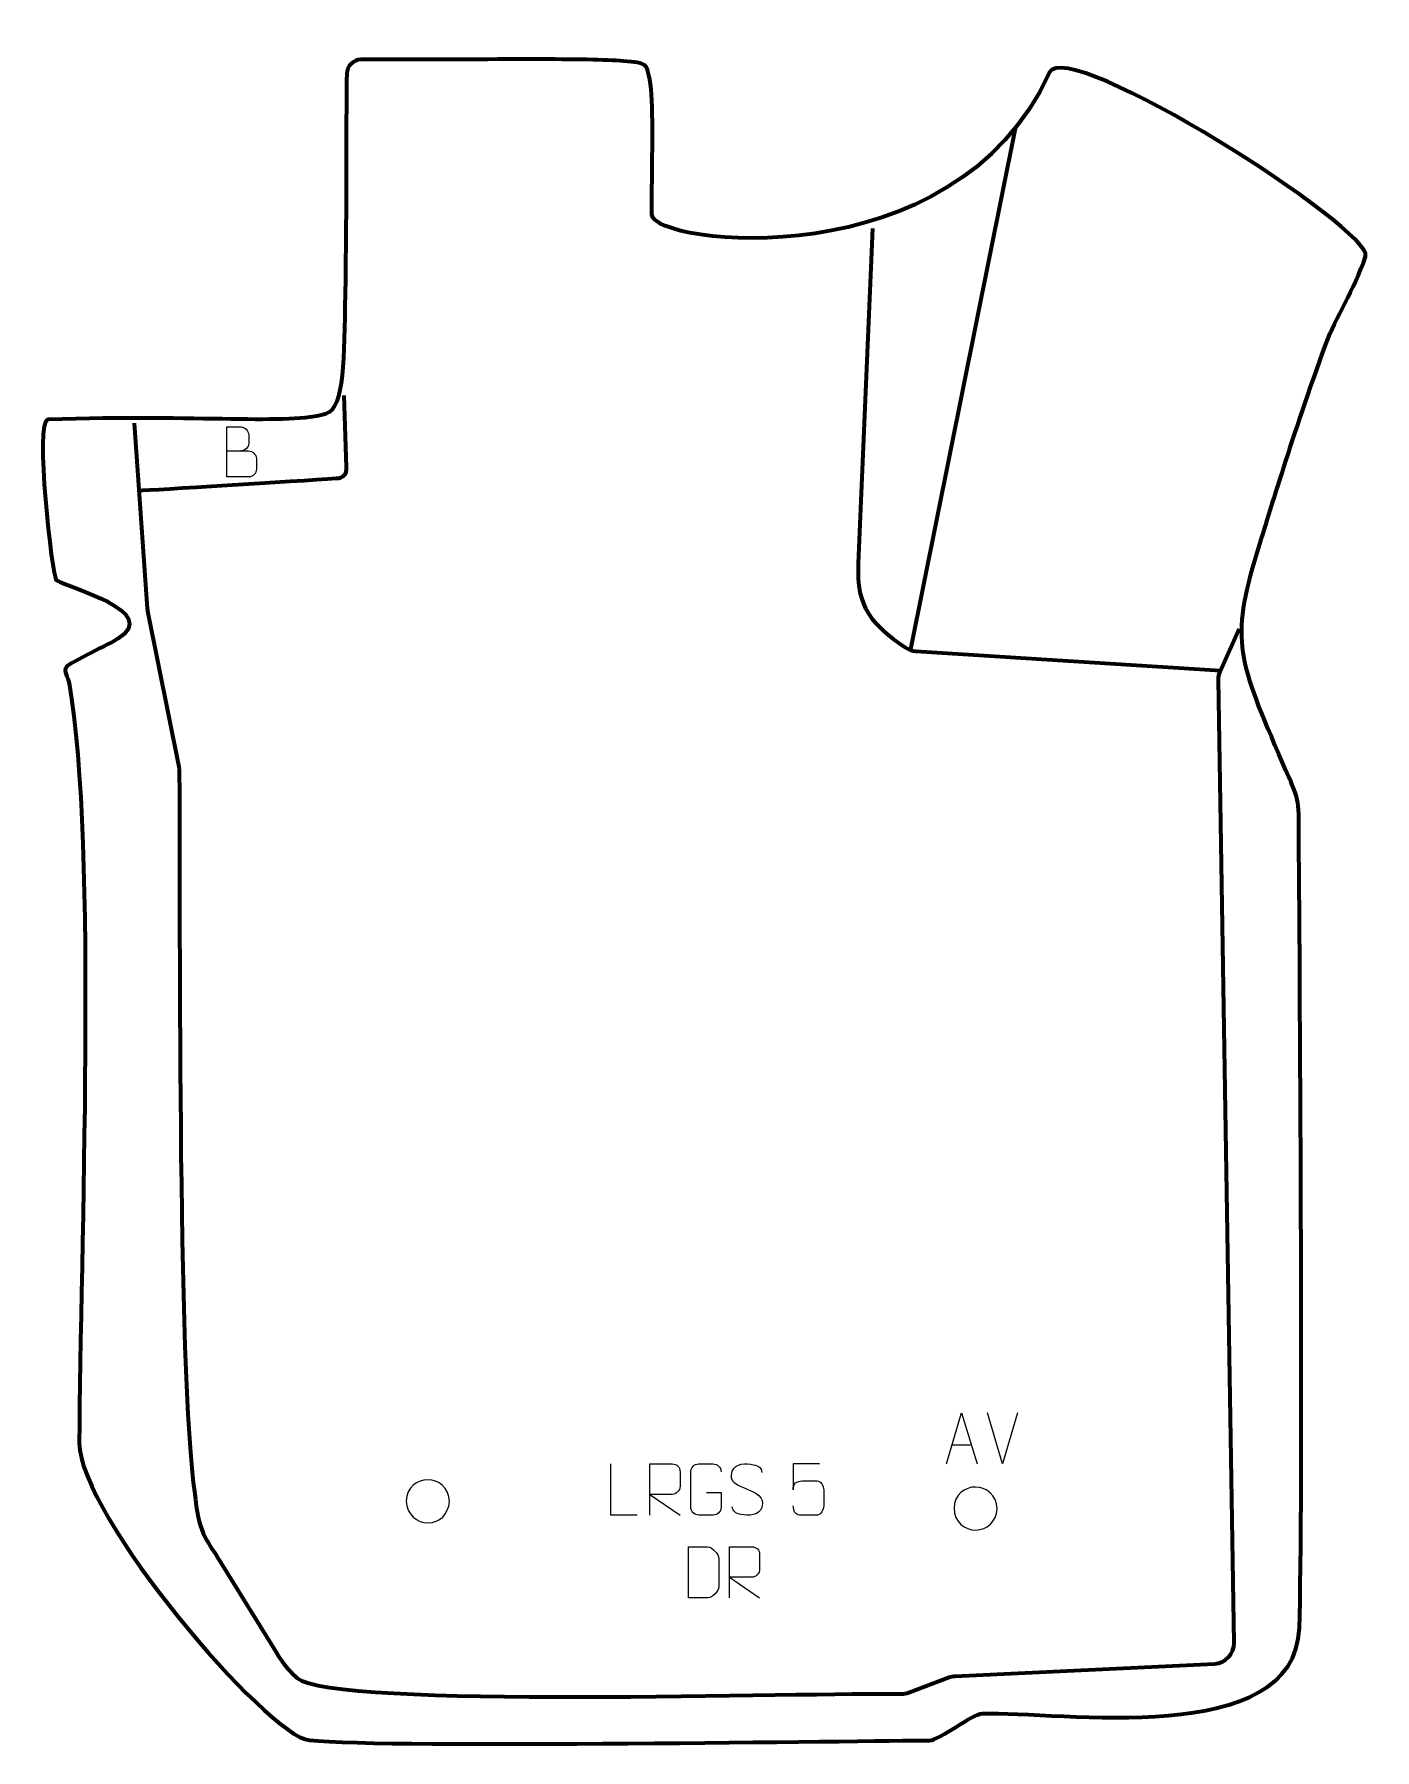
# Model space of a CAD drawing. Header units: millimetres. Extents: x -3605 to -2951, y -59 to 778.
import ezdxf

# ---------------------------------------------------------------- set-up
doc = ezdxf.new("R2010")
doc.units = ezdxf.units.MM
doc.header["$MEASUREMENT"] = 0
doc.layers.add('layer 1', color=7, linetype='Continuous')
doc.layers.add('layer 2', color=7, linetype='Continuous')

msp = doc.modelspace()

# ---------------------------------------------------------------- linework, layer by layer
at = {"layer": 'layer 1', "color": 230, "lineweight": 200}
msp.add_open_spline([(-3445.4916, 765.8086), (-3375.6159, 765.8086), (-3335.4199, 766.5875), (-3317.3898, 765.0571), (-3317.3898, 765.0571), (-3306.0394, 764.0937), (-3306.2416, 764.4509), (-3304.6619, 756.1021), (-3304.6619, 756.1021), (-3302.5616, 745.0015), (-3303.5996, 723.7591), (-3303.5996, 690.2256), (-3303.5996, 690.2256), (-3303.5996, 675.3048), (-3155.9924, 657.5309), (-3109.6909, 759.3412), (-3109.6909, 759.3412), (-3101.122, 778.1829), (-2950.9379, 682.5066), (-2955.3576, 669.7046), (-2955.3576, 669.7046), (-2961.0724, 653.1511), (-2969.9, 640.362), (-2974.7881, 626.8839), (-2974.7881, 626.8839), (-2991.6495, 580.3916), (-3001.5035, 547.1444), (-3008.2428, 525.2655), (-3008.2428, 525.2655), (-3021.5263, 482.1416), (-3017.2913, 472.3424), (-2995.754, 422.3008), (-2995.754, 422.3008), (-2987.3357, 402.7411), (-2988.0765, 406.9026), (-2987.9204, 385.4858), (-2987.9204, 385.4858), (-2987.3956, 313.58), (-2985.7062, 57.6625), (-2987.6843, 0.3853), (-2987.6843, 0.3853), (-2989.7384, -59.0895), (-3104.7751, -40.3131), (-3142.3509, -41.4183), (-3142.3509, -41.4183), (-3147.5105, -41.57), (-3163.0496, -54.5122), (-3168.2592, -54.5302), (-3168.2592, -54.5302), (-3196.4853, -54.6277), (-3430.7858, -58.4898), (-3470.7319, -54.492), (-3470.7319, -54.492), (-3491.2058, -52.4436), (-3583.1428, 55.2691), (-3582.9951, 90.6985), (-3582.9951, 90.6985), (-3582.6099, 183.0503), (-3574.0758, 382.4309), (-3587.9544, 461.5422), (-3587.9544, 461.5422), (-3588.483, 464.5557), (-3590.9782, 467.1742), (-3589.2797, 469.4808), (-3589.2797, 469.4808), (-3588.0167, 471.1962), (-3566.9688, 481.3185), (-3563.9966, 483.2338), (-3563.9966, 483.2338), (-3543.179, 496.6489), (-3587.5375, 507.7619), (-3594.2176, 511.7302), (-3594.2176, 511.7302), (-3596.3033, 512.9693), (-3604.9352, 589.9726), (-3598.2952, 590.1827), (-3598.2952, 590.1827), (-3523.4653, 592.5516), (-3480.2136, 587.3511), (-3462.6522, 592.967), (-3462.6522, 592.967), (-3453.4771, 595.9011), (-3453.889, 620.5785), (-3453.3002, 651.1416), (-3453.3002, 651.1416), (-3452.4925, 693.0634), (-3452.9101, 745.1264), (-3452.4916, 758.8284), (-3452.4916, 758.8284), (-3452.3741, 762.6748), (-3449.3401, 765.8086), (-3445.4916, 765.8086)], degree=3, knots=[0, 0, 0, 0, 0.04166667, 0.04166667, 0.04166667, 0.04166667, 0.08333333, 0.08333333, 0.08333333, 0.08333333, 0.125, 0.125, 0.125, 0.125, 0.16666667, 0.16666667, 0.16666667, 0.16666667, 0.20833333, 0.20833333, 0.20833333, 0.20833333, 0.25, 0.25, 0.25, 0.25, 0.29166667, 0.29166667, 0.29166667, 0.29166667, 0.33333333, 0.33333333, 0.33333333, 0.33333333, 0.375, 0.375, 0.375, 0.375, 0.41666667, 0.41666667, 0.41666667, 0.41666667, 0.45833333, 0.45833333, 0.45833333, 0.45833333, 0.5, 0.5, 0.5, 0.5, 0.54166667, 0.54166667, 0.54166667, 0.54166667, 0.58333333, 0.58333333, 0.58333333, 0.58333333, 0.625, 0.625, 0.625, 0.625, 0.66666667, 0.66666667, 0.66666667, 0.66666667, 0.70833333, 0.70833333, 0.70833333, 0.70833333, 0.75, 0.75, 0.75, 0.75, 0.79166667, 0.79166667, 0.79166667, 0.79166667, 0.83333333, 0.83333333, 0.83333333, 0.83333333, 0.875, 0.875, 0.875, 0.875, 0.91666667, 0.91666667, 0.91666667, 0.91666667, 1, 1, 1, 1], dxfattribs=at)
at = {"layer": 'layer 2', "color": 142, "lineweight": 200}
msp.add_open_spline([(-3126.4238, 732.1988), (-3126.4238, 732.1988), (-3177.6045, 477.3004), (-3177.6045, 477.3004)], degree=3, dxfattribs=at)
for points, knots in [([(-3195.9492, 683.3228), (-3195.9492, 683.3228), (-3202.957, 520.034), (-3202.957, 520.034), (-3202.957, 520.034), (-3203.8963, 498.1147), (-3196.4458, 490.2944), (-3179.8821, 478.8711), (-3179.8821, 478.8711), (-3178.3239, 477.7965), (-3176.7325, 477.2446), (-3174.8435, 477.1237), (-3174.8435, 477.1237), (-3174.8435, 477.1237), (-3026.0954, 467.6029), (-3026.0954, 467.6029)], [0, 0, 0, 0, 0.2, 0.2, 0.2, 0.2, 0.4, 0.4, 0.4, 0.4, 0.6, 0.6, 0.6, 0.6, 1, 1, 1, 1]), ([(-3553.8467, 555.5266), (-3547.3434, 555.7554), (-3477.5128, 560.1916), (-3457.6571, 561.4566), (-3457.6571, 561.4566), (-3453.9933, 561.6899), (-3452.4709, 563.3917), (-3452.5876, 566.9466), (-3452.5876, 566.9466), (-3452.5876, 566.9466), (-3453.7338, 601.853), (-3453.7338, 601.853)], [0, 0, 0, 0, 0.25, 0.25, 0.25, 0.25, 0.5, 0.5, 0.5, 0.5, 1, 1, 1, 1]), ([(-3556.1359, 588.3372), (-3556.1359, 588.3372), (-3549.8304, 497.9585), (-3549.8304, 497.9585), (-3549.8304, 497.9585), (-3549.7992, 497.5117), (-3549.7483, 497.1325), (-3549.6605, 496.6933), (-3549.6605, 496.6933), (-3549.6605, 496.6933), (-3534.4387, 420.5844), (-3534.4387, 420.5844), (-3534.4387, 420.5844), (-3534.3163, 419.9723), (-3534.2585, 419.4411), (-3534.2464, 418.817), (-3534.2464, 418.817), (-3533.6349, 387.2604), (-3535.5755, 140.0475), (-3527.366, 71.3096), (-3527.366, 71.3096), (-3524.3788, 46.297), (-3524.1893, 48.7254), (-3513.0892, 30.7455), (-3513.0892, 30.7455), (-3513.0892, 30.7455), (-3487.3073, -11.0163), (-3487.3073, -11.0163), (-3487.3073, -11.0163), (-3482.518, -18.774), (-3479.2682, -21.7348), (-3476.633, -24.1362), (-3476.633, -24.1362), (-3460.0961, -39.2067), (-3223.9614, -30.9722), (-3181.9995, -31.8083), (-3181.9995, -31.8083), (-3180.6661, -31.8348), (-3179.5213, -31.6381), (-3178.2732, -31.1677), (-3178.2732, -31.1677), (-3178.2732, -31.1677), (-3158.6211, -23.7603), (-3158.6211, -23.7603), (-3158.6211, -23.7603), (-3157.5938, -23.3731), (-3156.664, -23.1809), (-3155.5674, -23.1289), (-3155.5674, -23.1289), (-3155.5674, -23.1289), (-3029.0657, -17.1354), (-3029.0657, -17.1354), (-3029.0657, -17.1354), (-3023.6735, -16.8799), (-3019.4534, -12.3831), (-3019.5403, -6.9856), (-3019.5403, -6.9856), (-3019.5403, -6.9856), (-3027.1101, 463.0305), (-3027.1101, 463.0305), (-3027.1101, 463.0305), (-3027.1344, 464.5406), (-3026.8724, 465.8377), (-3026.264, 467.22), (-3026.264, 467.22), (-3026.264, 467.22), (-3017.0912, 488.0603), (-3017.0912, 488.0603)], [0, 0, 0, 0, 0.05555556, 0.05555556, 0.05555556, 0.05555556, 0.11111111, 0.11111111, 0.11111111, 0.11111111, 0.16666667, 0.16666667, 0.16666667, 0.16666667, 0.22222222, 0.22222222, 0.22222222, 0.22222222, 0.27777778, 0.27777778, 0.27777778, 0.27777778, 0.33333333, 0.33333333, 0.33333333, 0.33333333, 0.38888889, 0.38888889, 0.38888889, 0.38888889, 0.44444444, 0.44444444, 0.44444444, 0.44444444, 0.5, 0.5, 0.5, 0.5, 0.55555556, 0.55555556, 0.55555556, 0.55555556, 0.61111111, 0.61111111, 0.61111111, 0.61111111, 0.66666667, 0.66666667, 0.66666667, 0.66666667, 0.72222222, 0.72222222, 0.72222222, 0.72222222, 0.77777778, 0.77777778, 0.77777778, 0.77777778, 0.83333333, 0.83333333, 0.83333333, 0.83333333, 0.88888889, 0.88888889, 0.88888889, 0.88888889, 1, 1, 1, 1])]:
    msp.add_open_spline(points, degree=3, knots=knots, dxfattribs=at)
at = {"layer": 'layer 2', "color": 250, "lineweight": 9}
for points, knots in [([(-3511.0485, 574.8243), (-3507.4819, 574.8247), (-3503.9657, 574.8247), (-3500.3983, 574.8243), (-3500.3983, 574.8243), (-3498.4619, 574.8074), (-3496.5764, 573.1055), (-3496.5764, 571.0965), (-3496.5764, 571.0965), (-3496.5767, 569.9903), (-3496.5767, 567.0011), (-3496.5764, 565.8946), (-3496.5764, 565.8946), (-3496.559, 564.0734), (-3498.0707, 562.0993), (-3500.3463, 562.1159), (-3500.3463, 562.1159), (-3503.9141, 562.1163), (-3507.4815, 562.1163), (-3511.0485, 562.1159), (-3511.0485, 562.1159), (-3511.0485, 570.2696), (-3511.0485, 578.423), (-3511.0485, 586.576), (-3511.0485, 586.576), (-3508.7217, 586.576), (-3506.3945, 586.576), (-3504.0673, 586.576), (-3504.0673, 586.576), (-3502.4197, 586.5934), (-3500.3644, 584.7206), (-3500.3471, 582.797), (-3500.3471, 582.797), (-3500.3474, 580.7717), (-3500.3474, 580.6286), (-3500.3471, 578.603), (-3500.3471, 578.603), (-3500.3301, 576.5777), (-3502.1479, 574.8074), (-3504.1182, 574.8243)], [0, 0, 0, 0, 0.09090909, 0.09090909, 0.09090909, 0.09090909, 0.18181818, 0.18181818, 0.18181818, 0.18181818, 0.27272727, 0.27272727, 0.27272727, 0.27272727, 0.36363636, 0.36363636, 0.36363636, 0.36363636, 0.45454545, 0.45454545, 0.45454545, 0.45454545, 0.54545455, 0.54545455, 0.54545455, 0.54545455, 0.63636364, 0.63636364, 0.63636364, 0.63636364, 0.72727273, 0.72727273, 0.72727273, 0.72727273, 0.81818182, 0.81818182, 0.81818182, 0.81818182, 1, 1, 1, 1]), ([(-3159.8856, 80.4073), (-3159.8856, 80.4073), (-3152.5146, 105.3608), (-3152.5146, 105.3608), (-3152.5146, 105.3608), (-3152.5146, 105.3608), (-3144.9447, 80.4073), (-3144.9447, 80.4073)], [0, 0, 0, 0, 0.33333333, 0.33333333, 0.33333333, 0.33333333, 1, 1, 1, 1]), ([(-3310.738, 55.4311), (-3310.738, 55.4311), (-3323.6871, 55.4311), (-3323.6871, 55.4311), (-3323.6871, 55.4311), (-3323.6871, 55.4311), (-3323.6871, 80.3847), (-3323.6871, 80.3847)], [0, 0, 0, 0, 0.33333333, 0.33333333, 0.33333333, 0.33333333, 1, 1, 1, 1]), ([(-3304.5446, 55.4312), (-3304.5446, 55.4312), (-3304.5446, 80.3847), (-3304.5446, 80.3847), (-3304.5446, 80.3847), (-3300.9498, 80.3847), (-3297.3543, 80.3847), (-3293.7591, 80.3847), (-3293.7591, 80.3847), (-3291.4338, 80.347), (-3289.8765, 78.857), (-3289.8806, 76.4906), (-3289.8806, 76.4906), (-3289.881, 74.4551), (-3289.881, 71.3957), (-3289.8806, 69.3597), (-3289.8806, 69.3597), (-3289.8871, 67.4842), (-3291.6994, 65.5424), (-3293.7089, 65.5233), (-3293.7089, 65.5233), (-3293.7089, 65.5233), (-3304.5446, 65.5233), (-3304.5446, 65.5233), (-3304.5446, 65.5233), (-3304.5446, 65.5233), (-3289.8899, 55.4312), (-3289.8899, 55.4312)], [0, 0, 0, 0, 0.125, 0.125, 0.125, 0.125, 0.25, 0.25, 0.25, 0.25, 0.375, 0.375, 0.375, 0.375, 0.5, 0.5, 0.5, 0.5, 0.625, 0.625, 0.625, 0.625, 0.75, 0.75, 0.75, 0.75, 1, 1, 1, 1]), ([(-3276.9576, 66.4169), (-3276.9576, 66.4169), (-3269.7895, 66.4169), (-3269.7895, 66.4169), (-3269.7895, 66.4169), (-3269.7895, 66.4169), (-3269.7895, 59.2488), (-3269.7895, 59.2488), (-3269.7895, 59.2488), (-3269.9292, 56.9254), (-3271.6064, 55.4458), (-3273.7542, 55.435), (-3273.7542, 55.435), (-3276.086, 55.4354), (-3278.418, 55.4354), (-3280.7495, 55.435), (-3280.7495, 55.435), (-3282.6744, 55.3296), (-3284.6466, 57.2141), (-3284.6354, 59.2314), (-3284.6354, 59.2314), (-3284.635, 65.0015), (-3284.635, 70.7712), (-3284.6354, 76.5405), (-3284.6354, 76.5405), (-3284.6312, 78.6786), (-3282.8844, 80.3978), (-3280.7321, 80.3844), (-3280.7321, 80.3844), (-3278.4064, 80.3844), (-3276.0803, 80.3844), (-3273.7542, 80.3844), (-3273.7542, 80.3844), (-3271.8075, 80.4198), (-3269.8161, 78.9283), (-3269.7895, 76.4906)], [0, 0, 0, 0, 0.1, 0.1, 0.1, 0.1, 0.2, 0.2, 0.2, 0.2, 0.3, 0.3, 0.3, 0.3, 0.4, 0.4, 0.4, 0.4, 0.5, 0.5, 0.5, 0.5, 0.6, 0.6, 0.6, 0.6, 0.7, 0.7, 0.7, 0.7, 0.8, 0.8, 0.8, 0.8, 1, 1, 1, 1]), ([(-3257.207, 68.0818), (-3261.4553, 69.5522), (-3266.3634, 71.348), (-3264.3583, 76.8683), (-3264.3583, 76.8683), (-3262.8548, 81.0082), (-3257.6412, 80.6197), (-3254.0376, 80.0186), (-3254.0376, 80.0186), (-3251.177, 79.5414), (-3250.3123, 78.3282), (-3250.0017, 76.2441)], [0, 0, 0, 0, 0.25, 0.25, 0.25, 0.25, 0.5, 0.5, 0.5, 0.5, 1, 1, 1, 1]), ([(-3221.8183, 80.3627), (-3221.8183, 80.3627), (-3234.67, 80.3627), (-3234.67, 80.3627), (-3234.67, 80.3627), (-3234.6697, 76.1321), (-3234.6697, 71.9012), (-3234.67, 67.67), (-3234.67, 67.67), (-3234.6703, 70.9801), (-3233.0393, 72.0519), (-3230.2273, 72.1124), (-3230.2273, 72.1124), (-3227.7877, 72.1127), (-3225.3482, 72.1127), (-3222.909, 72.1124), (-3222.909, 72.1124), (-3221.2592, 72.1192), (-3219.7843, 69.7387), (-3219.7558, 67.67), (-3219.7558, 67.67), (-3219.7561, 65.0827), (-3219.7561, 62.4951), (-3219.7558, 59.9074), (-3219.7558, 59.9074), (-3219.7096, 57.948), (-3221.209, 55.5117), (-3222.8349, 55.4532), (-3222.8349, 55.4532), (-3224.7914, 55.4535), (-3229.6864, 55.4535), (-3231.6434, 55.4532), (-3231.6434, 55.4532), (-3233.4889, 55.4444), (-3234.596, 57.4092), (-3234.6168, 59.9603)], [0, 0, 0, 0, 0.1, 0.1, 0.1, 0.1, 0.2, 0.2, 0.2, 0.2, 0.3, 0.3, 0.3, 0.3, 0.4, 0.4, 0.4, 0.4, 0.5, 0.5, 0.5, 0.5, 0.6, 0.6, 0.6, 0.6, 0.7, 0.7, 0.7, 0.7, 0.8, 0.8, 0.8, 0.8, 1, 1, 1, 1]), ([(-3423.4247, 62.2602), (-3423.354, 68.9006), (-3418.08, 72.7466), (-3412.9247, 72.6496), (-3412.9247, 72.6496), (-3407.7694, 72.7466), (-3402.4954, 68.6832), (-3402.4247, 62.0428), (-3402.4247, 62.0428), (-3402.7949, 55.7135), (-3407.2368, 51.6828), (-3412.9247, 51.6534), (-3412.9247, 51.6534), (-3418.08, 51.5564), (-3423.354, 55.6198), (-3423.4247, 62.2602)], [0, 0, 0, 0, 0.2, 0.2, 0.2, 0.2, 0.4, 0.4, 0.4, 0.4, 0.6, 0.6, 0.6, 0.6, 1, 1, 1, 1]), ([(-3257.207, 68.0817), (-3253.1884, 66.435), (-3248.1589, 64.5467), (-3249.9929, 59.1864), (-3249.9929, 59.1864), (-3251.4527, 54.92), (-3256.3635, 55.1767), (-3260.0896, 55.7314), (-3260.0896, 55.7314), (-3262.8396, 56.1412), (-3264.0605, 57.3547), (-3264.4385, 59.4669)], [0, 0, 0, 0, 0.25, 0.25, 0.25, 0.25, 0.5, 0.5, 0.5, 0.5, 1, 1, 1, 1]), ([(-3156.1955, 58.7324), (-3156.1248, 65.3728), (-3150.8508, 69.2188), (-3145.6955, 69.1218), (-3145.6955, 69.1218), (-3140.5402, 69.2188), (-3135.2662, 65.1554), (-3135.1955, 58.515), (-3135.1955, 58.515), (-3135.5657, 52.1857), (-3140.0076, 48.155), (-3145.6955, 48.1256), (-3145.6955, 48.1256), (-3150.8508, 48.0286), (-3156.1248, 52.092), (-3156.1955, 58.7324)], [0, 0, 0, 0, 0.2, 0.2, 0.2, 0.2, 0.4, 0.4, 0.4, 0.4, 0.6, 0.6, 0.6, 0.6, 1, 1, 1, 1]), ([(-3285.7464, 15.0364), (-3283.4146, 15.0368), (-3278.4644, 15.0128), (-3276.1329, 15.0125), (-3276.1329, 15.0125), (-3274.2079, 14.9071), (-3270.8893, 18.4487), (-3270.9005, 20.466), (-3270.9005, 20.466), (-3270.9009, 26.2361), (-3270.9009, 28.4058), (-3270.9005, 34.1751), (-3270.9005, 34.1751), (-3270.9048, 36.3132), (-3274.2793, 39.9733), (-3276.4317, 39.9598), (-3276.4317, 39.9598), (-3278.7574, 39.9598), (-3283.4817, 39.9598), (-3285.8078, 39.9598), (-3285.8078, 39.9598), (-3285.8074, 34.2129), (-3285.7461, 20.7837), (-3285.7464, 15.0364)], [0, 0, 0, 0, 0.14285714, 0.14285714, 0.14285714, 0.14285714, 0.28571429, 0.28571429, 0.28571429, 0.28571429, 0.42857143, 0.42857143, 0.42857143, 0.42857143, 0.57142857, 0.57142857, 0.57142857, 0.57142857, 0.71428571, 0.71428571, 0.71428571, 0.71428571, 1, 1, 1, 1]), ([(-3265.6862, 15.0083), (-3265.6862, 15.0083), (-3265.6862, 39.9618), (-3265.6862, 39.9618), (-3265.6862, 39.9618), (-3262.0914, 39.9618), (-3258.4959, 39.9618), (-3254.9007, 39.9618), (-3254.9007, 39.9618), (-3252.5754, 39.9241), (-3251.0181, 38.4341), (-3251.0222, 36.0677), (-3251.0222, 36.0677), (-3251.0226, 34.0322), (-3251.0226, 30.9728), (-3251.0222, 28.9368), (-3251.0222, 28.9368), (-3251.0287, 27.0613), (-3252.841, 25.1195), (-3254.8505, 25.1004), (-3254.8505, 25.1004), (-3254.8505, 25.1004), (-3265.6862, 25.1004), (-3265.6862, 25.1004), (-3265.6862, 25.1004), (-3265.6862, 25.1004), (-3251.0315, 15.0083), (-3251.0315, 15.0083)], [0, 0, 0, 0, 0.125, 0.125, 0.125, 0.125, 0.25, 0.25, 0.25, 0.25, 0.375, 0.375, 0.375, 0.375, 0.5, 0.5, 0.5, 0.5, 0.625, 0.625, 0.625, 0.625, 0.75, 0.75, 0.75, 0.75, 1, 1, 1, 1])]:
    msp.add_open_spline(points, degree=3, knots=knots, dxfattribs=at)
for points in [[(-3132.5261, 80.4), (-3132.5261, 80.4), (-3139.8479, 105.3536), (-3139.8479, 105.3536)], [(-3125.2042, 105.3536), (-3125.2042, 105.3536), (-3132.526, 80.4), (-3132.526, 80.4)], [(-3157.163, 89.6567), (-3157.163, 89.6567), (-3147.6673, 89.6567), (-3147.6673, 89.6567)]]:
    msp.add_open_spline(points, degree=3, dxfattribs=at)

doc.saveas('drawing.dxf')
